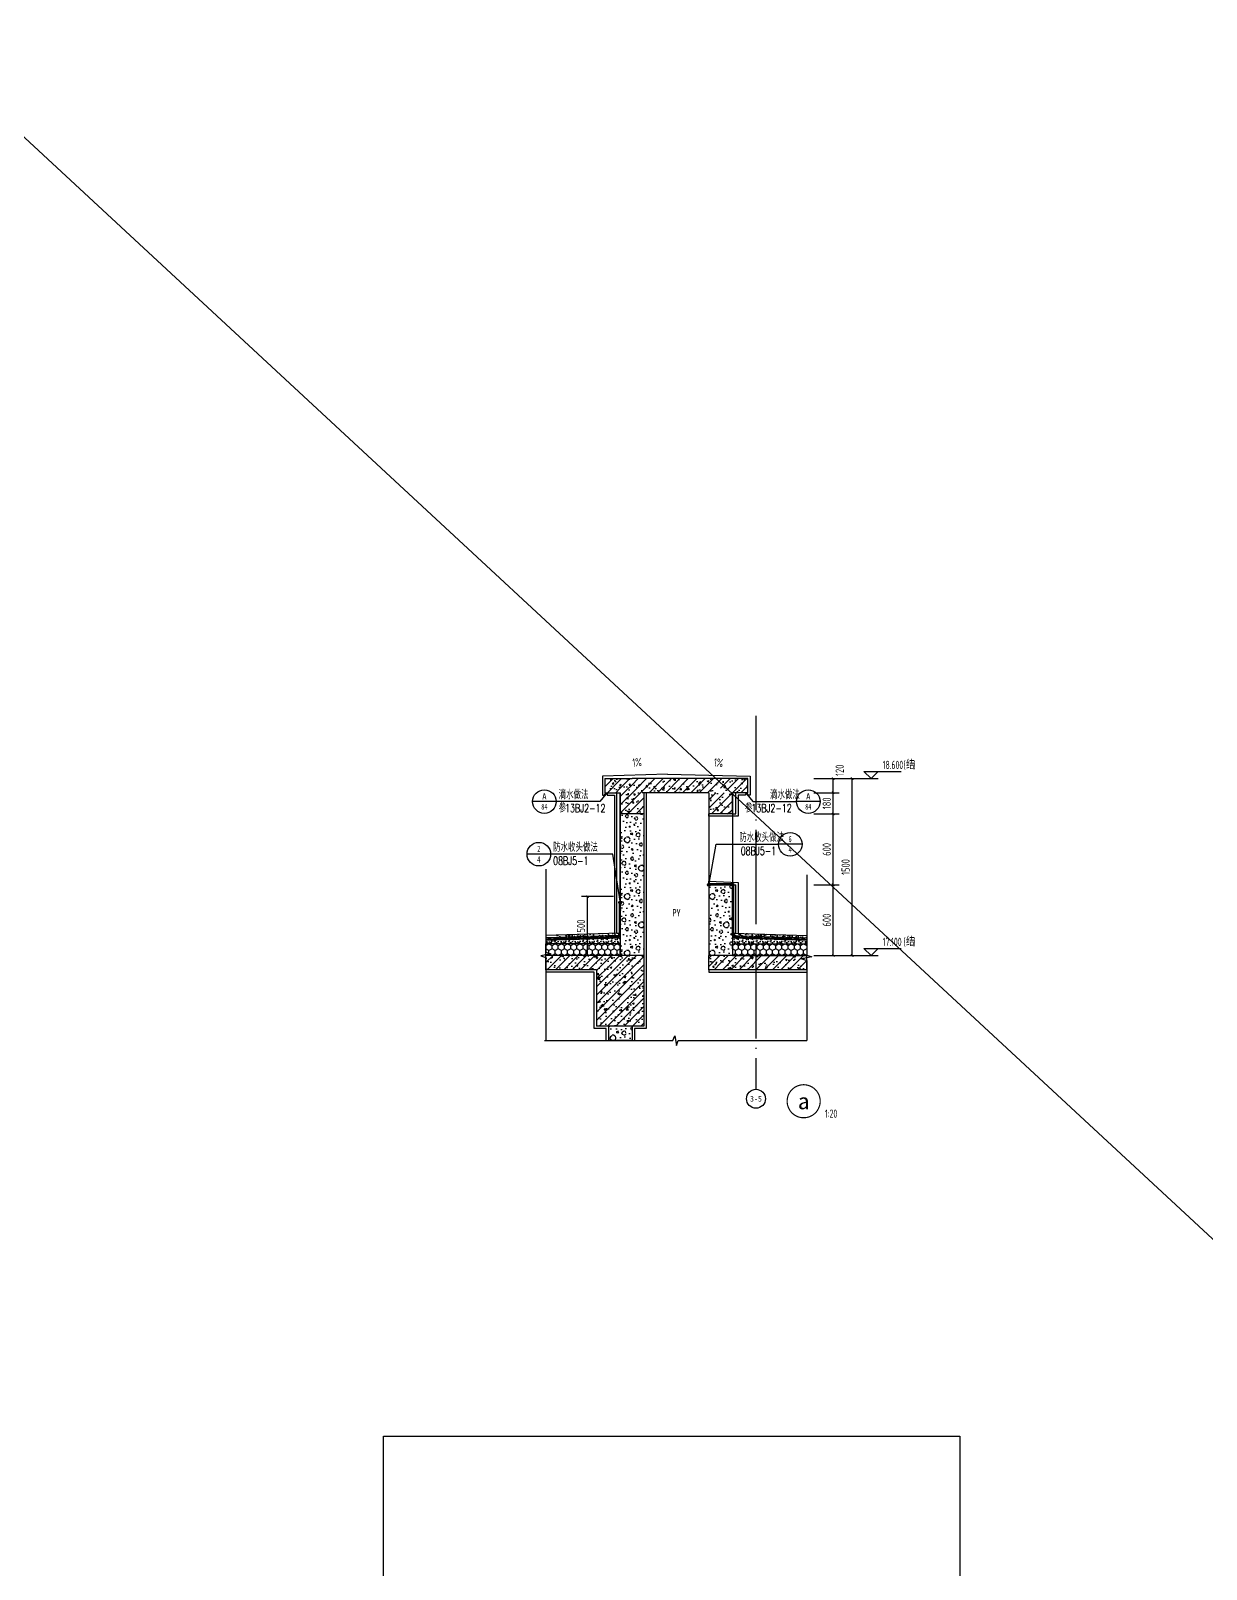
# Model space of a CAD drawing. Extents: x 198753 to 882193, y -399300 to 132460.
# Drawn here: x 420522 to 430481, y -66674 to -53633 of the extents above; entities that cross this region are included whole.
import ezdxf
from ezdxf.enums import TextEntityAlignment as Align

# ---------------------------------------------------------------- set-up
doc = ezdxf.new("R2010")
doc.units = 0
doc.header["$LTSCALE"] = 1000
doc.header["$MEASUREMENT"] = 0
doc.linetypes.add('DOTE', pattern=[2.42, 2, -0.2, 0.02, -0.2])
doc.linetypes.add('外部参照 1$0$CONTINOUS', pattern=[0])
for name, color, linetype in [('01-标注_尺寸', 124, 'Continuous'), ('01-标注_标高', 200, 'Continuous'), ('01-标注_符号', 200, 'Continuous'), ('01-标注_轴线坐标', 132, 'Continuous'), ('02-TEXT_标注', 130, 'Continuous'), ('02-TEXT_轴号', 7, 'Continuous'), ('05-填充_天正', 26, 'Continuous'), ('A-0-房间名称', 7, 'Continuous'), ('A-SUR_保温', 222, 'Continuous'), ('A-TECH_结构', 21, 'Continuous'), ('A_AXIS-轴线', 36, 'DOTE'), ('A_STR-砌块墙', 121, 'Continuous'), ('A_STR-砼墙', 51, 'Continuous'), ('AXIS_TEXT', 7, 'Continuous'), ('KANXIAN', 70, '外部参照 1$0$CONTINOUS'), ('PUB_HATCH', 8, 'Continuous'), ('SURFACE', 6, 'Continuous')]:
    doc.layers.add(name, color=color, linetype=linetype)
doc.layers.add('04-不打印_辅助线', color=165, linetype='Continuous', plot=False)
doc.styles.add('_TCH_AXIS', font='STXIHEI.TTF', dxfattribs={"width": 0.75})
doc.styles.add('_TCH_DIM', font='ROS1', dxfattribs={"width": 0.8, "bigfont": 'JD'})
doc.styles.add('_TCH_DIM_T3', font='ROS1', dxfattribs={"width": 0.8, "bigfont": 'JD'})
doc.styles.add('_TCH_LABEL', font='STXIHEI.TTF', dxfattribs={"width": 0.75})
doc.styles.add('_TCH_SPACE', font='STXIHEI.TTF', dxfattribs={"width": 0.75, "height": 5})
doc.styles.add('COMPLEX', font='COMPLEX')
doc.styles.add('样式 1', font='SIMPLEX', dxfattribs={"width": 0.7, "bigfont": 'JD'})
doc.dimstyles.new('_TCH_ARCH&&20', dxfattribs={"dimtxt": 70, "dimasz": 20, "dimexe": 50, "dimexo": 60, "dimgap": 20, "dimtad": 1, "dimdec": 0, "dimzin": 0, "dimdsep": 46, "dimtxsty": '_TCH_DIM_T3', "dimblk": 'ARCHTICK', "dimcen": 0.09, "dimclrt": 4, "dimazin": 2, "dimtfac": 1, "dimtdec": 0, "dimtix": 1, "dimtmove": 2, "dimatfit": 3, "dimfxl": 0, "dimtolj": 1, "dimtzin": 0, "dimarcsym": 0})
pattern_1 = [(45, (0, 0), (-35.355339, 35.355339), []), (50, (0, 0), (143.452037, -12.550427), [15, -165]), (355, (0, 0), (-27.750267, 150.438427), [12, -132]), (100.4514, (11.95, -1.05), (115.701876, 137.88791), [12.74804, -140.22842]), (46.1842, (0, 40), (213.44821, -33.1038), [22.5, -247.5]), (96.6356, (17.79, 37.24), (186.93254, 194.82357), [19.12206, -210.3426]), (351.1842, (0, 40), (186.93239, 194.82372), [18, -198]), (21, (20, 30), (119.38141, -80.523778), [15, -165]), (326, (20, 30), (48.663066, 145.03001), [12, -132]), (71.4514, (29.95, 23.29), (168.044526, 64.5061), [12.74804, -140.22842]), (37.5, (0, 0), (2.431971, 66.578771), [0, -130.4, 0, -134, 0, -132.5]), (7.5, (0, 0), (52.613907, 78.882342), [0, -76.4, 0, -127.4, 0, -50.5]), (327.5, (-44.6, 0), (106.764487, -4.5109743), [0, -50, 0, -156, 0, -207]), (317.5, (-64.6, 0), (116.637234, 20.020996), [0, -65, 0, -103.6, 0, -147])]
pattern_2 = [(0, (70.8, -73.2), (120, 240), [0, -240]), (0, (-69.6, -105.6), (120, 240), [0, -240]), (0, (8.4, -108), (120, 240), [0, -240]), (0, (93.6, -37.2), (120, 240), [0, -240]), (0, (-6, -120), (120, 240), [0, -240]), (0, (117.6, 114), (120, 240), [0, -240]), (0, (44.4, 94.8), (120, 240), [0, -240]), (0, (82.8, 64.8), (120, 240), [0, -240]), (0, (-112.8, 60), (120, 240), [0, -240]), (0, (4.8, 49.2), (120, 240), [0, -240]), (0, (-40.8, -12), (120, 240), [0, -240]), (0, (-38.4, -102), (120, 240), [0, -240]), (0, (51.6, -111.6), (120, 240), [0, -240]), (0, (117.6, -6), (120, 240), [0, -240]), (0, (-106.8, -43.2), (120, 240), [0, -240]), (0, (-86.4, -2.4), (120, 240), [0, -240]), (0, (7.2, -19.2), (120, 240), [0, -240]), (0, (-26.4, -54), (120, 240), [0, -240]), (0, (-45.6, 25.2), (120, 240), [0, -240]), (0, (-15.6, 115.2), (120, 240), [0, -240]), (0, (-97.2, -93.6), (120, 240), [0, -240]), (0, (34.8, 66), (120, 240), [0, -240]), (0, (-76.8, 69.6), (120, 240), [0, -240]), (0, (-96, 100.8), (120, 240), [0, -240]), (130.601294, (102.857, 38.857), (-599.99999337, 720.00000315), [10.53662, -4414.8444]), (18.434949, (85.714, 43.43), (599.9999978, 239.9999982), [10.8421, -1507.05116]), (90, (85.71, 33.14), (120, 240), [10.28571, -469.71426]), (161.565051, (96, 29.714), (-600.000003, 239.999982), [10.8421, -1507.05116]), (53.130102, (96, 29.714), (120, 240), [11.42857, -1188.5714]), (135, (105.14, -92.57), (-120.000015, 239.999984), [9.69746, -669.12504]), (45, (91.43, -92.57), (120, 239.999999), [9.69746, -669.12504]), (135, (98.286, -99.43), (-120.000015, 239.999984), [9.69746, -669.12504]), (45, (98.286, -99.43), (120, 239.999999), [9.69746, -669.12504]), (116.56505, (-10.29, 68.57), (-2e-05, 479.99999), [12.77753, -255.5506]), (180, (-16, 80), (-120, 240), [13.71429, -226.2857]), (63.43495, (-35.43, 68.57), (1e-06, 480), [12.77753, -255.5506]), (116.56505, (-29.71, 57.14), (-2e-05, 479.99999), [12.77753, -255.5506]), (0, (-29.71, 57.14), (120, 240), [13.71429, -226.2857]), (63.43495, (-16, 57.14), (1e-06, 480), [12.77753, -255.5506]), (107.102728, (80, -12.571), (-359.99998624, 1200.00000194), [15.54454, -6513.161]), (143.972626, (75.429, 2.286), (-2279.9999711, 1679.9999981), [15.54454, -3248.808]), (180, (62.86, 11.43), (-120, 240), [14.85714, -225.14284]), (36.0273733, (35.429, 2.286), (2279.99998315, 1679.9999819), [15.54454, -3248.808]), (71.565051, (30.857, -11.43), (360.000002, 1199.999998), [14.45613, -1503.43712]), (107.102728, (35.429, -26.286), (-359.99998624, 1200.00000194), [15.54454, -6513.161]), (143.972626, (48, -35.429), (-2279.9999711, 1679.9999981), [15.54454, -3248.808]), (0, (48, -35.43), (120, 240), [14.85714, -225.14284]), (36.0273733, (62.857, -35.429), (2279.99998315, 1679.9999819), [15.54454, -3248.808]), (71.565051, (75.43, -26.286), (360.000002, 1199.999998), [14.45613, -1503.43712]), (150.255118, (82.286, 99.43), (-360.0000009, 239.999997), [9.21401, -1925.72784]), (90, (74.29, 94.86), (120, 240), [9.14286, -470.8571]), (29.744881, (74.286, 94.857), (360.0000002, 239.9999989), [9.21401, -1925.72784]), (116.56505, (26.29, -70.86), (-2e-05, 479.99999), [12.77753, -255.5506]), (168.690067, (20.571, -59.429), (-1080.0000008, 239.999994), [11.6549, -2435.8742]), (41.185925, (0, -65.143), (2999.99998182, 2639.99997692), [12.14874, -5090.3208]), (90, (0, -76.57), (120, 240), [11.42857, -468.5714]), (138.814074, (9.143, -84.571), (-2999.99994668, 2640.0000168), [12.14874, -5090.3208]), (16.6992442, (9.143, -84.571), (3959.9999702, 1199.99998743), [11.93178, -4999.415]), (60.945396, (20.571, -81.143), (119.99999968, 239.99999788), [11.76643, -4930.1358]), (109.983106, (-74.286, 29.714), (-600.00000226, 1679.99999555), [13.3768, -5604.879]), (155.556045, (-78.857, 42.286), (-1560.00000595, 719.99998504), [13.8092, -5786.0526]), (24.4439547, (-104, 42.286), (1560.00000078, 719.99999654), [13.8092, -5786.0526]), (70.0168934, (-108.571, 29.714), (600.0000018, 1679.99999583), [13.3768, -5604.879]), (109.983106, (-104, 17.143), (-600.00000226, 1679.99999555), [13.3768, -5604.879]), (160.016893, (-91.429, 12.571), (-600.0000004, 239.9999891), [13.3768, -2795.751]), (19.9831065, (-91.429, 12.571), (599.9999967, 239.9999996), [13.3768, -2795.751]), (70.0168934, (-78.857, 17.143), (600.0000018, 1679.99999583), [13.3768, -5604.879]), (122.005383, (14.857, 8), (-120.0000161, 239.9999877), [10.78169, -2253.3736]), (18.434949, (-1.143, 13.714), (599.9999978, 239.9999982), [10.8421, -1507.05116]), (90, (-1.14, 3.43), (120, 240), [10.28571, -469.71426]), (161.565051, (9.143, 0), (-600.000003, 239.999982), [10.8421, -1507.05116]), (54.4623222, (9.143, 0), (839.9999988, 1199.9999982), [9.83123, -4119.2846]), (116.56505, (-54.86, -50.29), (-2e-05, 479.99999), [12.77753, -255.5506]), (180, (-60.57, -38.86), (-120, 240), [12.57143, -227.42856]), (59.0362434, (-80, -50.286), (120.0000004, 239.9999988), [13.32789, -2785.5288]), (120.963756, (-73.143, -61.714), (-120.0000164, 239.999989), [13.32789, -2785.5288]), (0, (-73.14, -61.71), (120, 240), [12.57143, -227.42856]), (63.43495, (-60.57, -61.71), (1e-06, 480), [12.77753, -255.5506])]

# ---------------------------------------------------------------- blocks, each defined once
blk = doc.blocks.new('$LinePat$防水层2')
at = {"color": 0}
blk.add_line((0, 0), (600, 0), dxfattribs=at)
blk.add_solid([(150, 0), (450, 0), (150, -100), (450, -100)], dxfattribs=at)
blk = doc.blocks.new('_ArchTick')
at = {"color": 0, "linetype": 'ByBlock', "const_width": 0.4}
blk.add_lwpolyline([(-0.5, -0.5), (0.5, 0.5)], dxfattribs=at)
blk = doc.blocks.new('*D1675')
at = {"layer": '01-标注_尺寸', "color": 0, "lineweight": -2, "transparency": 16777216}
for p, q in [((427157, -59972), (427371, -59972)), ((427321, -60092), (427321, -59972)), ((427157, -60092), (427371, -60092))]:
    blk.add_line(p, q, dxfattribs=at)
at = {"layer": 'Defpoints', "color": 0, "transparency": 16777216}
for p in [(427097, -59972), (427321, -59972), (427097, -60092)]:
    blk.add_point(p, dxfattribs=at)
at = {"layer": '01-标注_尺寸', "color": 0, "lineweight": -2, "transparency": 16777216, "xscale": 20, "yscale": 20, "zscale": 20}
for p, rotation in [((427321, -59972), 90), ((427321, -60092), 270)]:
    blk.add_blockref('_ArchTick', p, dxfattribs=dict(at, rotation=rotation))
at = {"layer": '01-标注_尺寸', "color": 4, "transparency": 16777216, "insert": (427376, -59902), "char_height": 70, "attachment_point": 5, "rotation": 90, "style": '_TCH_DIM_T3'}
blk.add_mtext('\\A1;120', dxfattribs=at)
blk = doc.blocks.new('*D1676')
at = {"layer": '01-标注_尺寸', "color": 0, "lineweight": -2, "transparency": 16777216}
for p, q in [((427157, -60092), (427371, -60092)), ((427321, -60272), (427321, -60092)), ((427157, -60272), (427371, -60272))]:
    blk.add_line(p, q, dxfattribs=at)
at = {"layer": 'Defpoints', "color": 0, "transparency": 16777216}
for p in [(427097, -60092), (427321, -60092), (427097, -60272)]:
    blk.add_point(p, dxfattribs=at)
at = {"layer": '01-标注_尺寸', "color": 0, "lineweight": -2, "transparency": 16777216, "xscale": 20, "yscale": 20, "zscale": 20}
for p, rotation in [((427321, -60092), 90), ((427321, -60272), 270)]:
    blk.add_blockref('_ArchTick', p, dxfattribs=dict(at, rotation=rotation))
at = {"layer": '01-标注_尺寸', "color": 4, "transparency": 16777216, "insert": (427266, -60182), "char_height": 70, "attachment_point": 5, "rotation": 90, "style": '_TCH_DIM_T3'}
blk.add_mtext('\\A1;180', dxfattribs=at)
blk = doc.blocks.new('*D1677')
at = {"layer": '01-标注_尺寸', "color": 0, "lineweight": -2, "transparency": 16777216}
for p, q in [((427157, -60272), (427371, -60272)), ((427321, -60872), (427321, -60272)), ((427157, -60872), (427371, -60872))]:
    blk.add_line(p, q, dxfattribs=at)
at = {"layer": 'Defpoints', "color": 0, "transparency": 16777216}
for p in [(427097, -60272), (427321, -60272), (427097, -60872)]:
    blk.add_point(p, dxfattribs=at)
at = {"layer": '01-标注_尺寸', "color": 0, "lineweight": -2, "transparency": 16777216, "xscale": 20, "yscale": 20, "zscale": 20}
for p, rotation in [((427321, -60272), 90), ((427321, -60872), 270)]:
    blk.add_blockref('_ArchTick', p, dxfattribs=dict(at, rotation=rotation))
at = {"layer": '01-标注_尺寸', "color": 4, "transparency": 16777216, "insert": (427266, -60572), "char_height": 70, "attachment_point": 5, "rotation": 90, "style": '_TCH_DIM_T3'}
blk.add_mtext('\\A1;600', dxfattribs=at)
blk = doc.blocks.new('*D1678')
at = {"layer": '01-标注_尺寸', "color": 0, "lineweight": -2, "transparency": 16777216}
for p, q in [((427157, -60872), (427371, -60872)), ((427321, -61472), (427321, -60872)), ((427157, -61472), (427371, -61472))]:
    blk.add_line(p, q, dxfattribs=at)
at = {"layer": 'Defpoints', "color": 0, "transparency": 16777216}
for p in [(427097, -60872), (427321, -60872), (427097, -61472)]:
    blk.add_point(p, dxfattribs=at)
at = {"layer": '01-标注_尺寸', "color": 0, "lineweight": -2, "transparency": 16777216, "xscale": 20, "yscale": 20, "zscale": 20}
for p, rotation in [((427321, -60872), 90), ((427321, -61472), 270)]:
    blk.add_blockref('_ArchTick', p, dxfattribs=dict(at, rotation=rotation))
at = {"layer": '01-标注_尺寸', "color": 4, "transparency": 16777216, "insert": (427266, -61172), "char_height": 70, "attachment_point": 5, "rotation": 90, "style": '_TCH_DIM_T3'}
blk.add_mtext('\\A1;600', dxfattribs=at)
blk = doc.blocks.new('*D1679')
at = {"layer": '01-标注_尺寸', "color": 0, "lineweight": -2, "transparency": 16777216}
for p, q in [((427221, -59972), (427531, -59972)), ((427481, -61472), (427481, -59972)), ((427221, -61472), (427531, -61472))]:
    blk.add_line(p, q, dxfattribs=at)
at = {"layer": 'Defpoints', "color": 0, "transparency": 16777216}
for p in [(427161, -59972), (427481, -59972), (427161, -61472)]:
    blk.add_point(p, dxfattribs=at)
at = {"layer": '01-标注_尺寸', "color": 0, "lineweight": -2, "transparency": 16777216, "xscale": 20, "yscale": 20, "zscale": 20}
for p, rotation in [((427481, -59972), 90), ((427481, -61472), 270)]:
    blk.add_blockref('_ArchTick', p, dxfattribs=dict(at, rotation=rotation))
at = {"layer": '01-标注_尺寸', "color": 4, "transparency": 16777216, "insert": (427426, -60722), "char_height": 70, "attachment_point": 5, "rotation": 90, "style": '_TCH_DIM_T3'}
blk.add_mtext('\\A1;1500', dxfattribs=at)
blk = doc.blocks.new('*D1680')
at = {"layer": '01-标注_尺寸', "color": 0, "lineweight": -2, "transparency": 16777216}
for p, q in [((425458, -60972), (425189, -60972)), ((425239, -61472), (425239, -60972)), ((425458, -61472), (425189, -61472))]:
    blk.add_line(p, q, dxfattribs=at)
at = {"layer": 'Defpoints', "color": 0, "transparency": 16777216}
for p in [(425239, -60972), (425518, -60972), (425518, -61472)]:
    blk.add_point(p, dxfattribs=at)
at = {"layer": '01-标注_尺寸', "color": 0, "lineweight": -2, "transparency": 16777216, "xscale": 20, "yscale": 20, "zscale": 20}
for p, rotation in [((425239, -60972), 90), ((425239, -61472), 270)]:
    blk.add_blockref('_ArchTick', p, dxfattribs=dict(at, rotation=rotation))
at = {"layer": '01-标注_尺寸', "color": 4, "transparency": 16777216, "insert": (425184, -61222), "char_height": 70, "attachment_point": 5, "rotation": 90, "style": '_TCH_DIM_T3'}
blk.add_mtext('\\A1;500', dxfattribs=at)
blk = doc.blocks.new('_AXISO')
blk.add_circle((0, 0), 0.5)
at = {"layer": 'AXIS_TEXT', "style": 'COMPLEX', "width": 1.041667}
blk.add_attdef('A', text='', height=0.56, dxfattribs=at).set_placement((-0.25, -0.28), (0.25, -0.28), align=Align.FIT)
blk = doc.blocks.new('$LinePat$聚苯板')
at = {"color": 0}
for p, q in [((14.8, -8.6), (0, 0)), ((29.7, 0), (14.8, -8.6)), ((14.8, -25.7), (0, -34.3)), ((0, -34.3), (0, -51.4)), ((0, -51.4), (14.8, -60)), ((14.8, -8.6), (14.8, -25.7)), ((29.7, -34.3), (14.8, -25.7)), ((14.8, -60), (29.7, -51.4))]:
    blk.add_line(p, q, dxfattribs=at)

msp = doc.modelspace()

# ---------------------------------------------------------------- hatches: boundary and pattern name
at = {"layer": '05-填充_天正'}
h = msp.add_hatch(dxfattribs=at)
h.set_pattern_fill('钢筋混凝土', color=256, scale=20, style=0)
h.set_pattern_definition(pattern_1)
h.paths.add_polyline_path([(425386.6, -60091.9), (425516.6, -60091.9), (425516.6, -59971.9), (425386.6, -59971.9)])
h = msp.add_hatch(dxfattribs=at)
h.set_pattern_fill('钢筋混凝土', color=256, scale=20, style=0)
h.set_pattern_definition(pattern_1)
h.paths.add_polyline_path([(425516.6, -59971.9), (425516.6, -60091.9), (425616.6, -60051.9), (425616.6, -59971.9)])
h = msp.add_hatch(dxfattribs=at)
h.set_pattern_fill('钢筋混凝土', color=256, scale=20, style=0)
h.set_pattern_definition(pattern_1)
h.paths.add_polyline_path([(426366.6, -60051.9), (426366.6, -59971.9), (425616.6, -59971.9), (425616.6, -60051.9), (425716.6, -60091.9), (426266.6, -60091.9)])
h = msp.add_hatch(dxfattribs=at)
h.set_pattern_fill('钢筋混凝土', color=256, scale=20, style=0)
h.set_pattern_definition(pattern_1)
h.paths.add_polyline_path([(426466.6, -60091.9), (426466.6, -59971.9), (426366.6, -59971.9), (426366.6, -60051.9)])
h = msp.add_hatch(dxfattribs=at)
h.set_pattern_fill('钢筋混凝土', color=256, scale=20, style=0)
h.set_pattern_definition(pattern_1)
h.paths.add_polyline_path([(426596.6, -59971.9), (426466.6, -59971.9), (426466.6, -60091.9), (426596.6, -60091.9)])
h = msp.add_hatch(dxfattribs=at)
h.set_pattern_fill('钢筋混凝土', color=256, scale=20, style=0)
h.set_pattern_definition(pattern_1)
h.paths.add_polyline_path([(425616.6, -60051.9), (425516.6, -60091.9), (425516.6, -60271.9), (425716.6, -60271.9), (425716.6, -60091.9)])
h = msp.add_hatch(dxfattribs=at)
h.set_pattern_fill('钢筋混凝土', color=256, scale=20, style=0)
h.set_pattern_definition(pattern_1)
h.paths.add_polyline_path([(426466.6, -60091.9), (426266.6, -60091.9), (426266.6, -60271.9), (426466.6, -60271.9)])
h = msp.add_hatch(dxfattribs=at)
h.set_pattern_fill('钢筋混凝土', color=256, scale=20, style=0)
h.set_pattern_definition(pattern_1)
h.paths.add_polyline_path([(425316.6, -61591.9), (425716.6, -61471.9), (424886.6, -61471.9), (424886.6, -61591.9)])
h = msp.add_hatch(dxfattribs=at)
h.set_pattern_fill('钢筋混凝土', color=256, scale=20, style=0)
h.set_pattern_definition(pattern_1)
h.paths.add_polyline_path([(425716.6, -61471.9), (425316.6, -61591.9), (425316.6, -62071.9), (425716.6, -62071.9)])
h = msp.add_hatch(dxfattribs=at)
h.set_pattern_fill('钢筋混凝土', color=256, scale=20, style=0)
h.set_pattern_definition(pattern_1)
h.paths.add_polyline_path([(427096.6, -61471.9), (426366.6, -61471.9), (426366.6, -61591.9), (427096.6, -61591.9)])
at = {"layer": 'PUB_HATCH'}
h = msp.add_hatch(dxfattribs=at)
h.set_pattern_fill('加气混凝土', color=256, scale=20, style=0)
h.set_pattern_definition(pattern_2)
h.paths.add_polyline_path([(425716.6, -60271.9), (425516.6, -60271.9), (425516.6, -61471.9), (425716.6, -61471.9)])
h = msp.add_hatch(dxfattribs=at)
h.set_pattern_fill('加气混凝土', color=256, scale=20, style=0)
h.set_pattern_definition(pattern_2)
h.paths.add_polyline_path([(426266.6, -60871.9), (426266.6, -61471.9), (426466.6, -61471.9), (426466.6, -60871.9)])
h = msp.add_hatch(dxfattribs=at)
h.set_pattern_fill('混凝土', color=256, scale=10)
h.set_pattern_definition([(50, (549654.135, 6534.95), (71.726018, -6.275213), [7.5, -82.5]), (355, (549654.135, 6534.95), (-13.875133, 75.219213), [6, -66]), (100.4514, (549660.11, 6534.425), (57.850938, 68.943954), [6.37402, -70.11421]), (46.1842, (549654.135, 6554.95), (106.724105, -16.5519), [11.25, -123.75]), (96.6356, (549663.03, 6553.57), (93.46627, 97.41179), [9.56103, -105.1713]), (351.1842, (549654.14, 6554.95), (93.466195, 97.41186), [9, -99]), (21, (549664.135, 6549.95), (59.690705, -40.26189), [7.5, -82.5]), (326, (549664.135, 6549.95), (24.331533, 72.515005), [6, -66]), (71.4514, (549669.11, 6546.59), (84.022263, 32.25305), [6.37402, -70.11421]), (37.5, (549654.135, 6534.948), (1.2159855, 33.2893854), [0, -65.2, 0, -67, 0, -66.25]), (7.5, (549654.135, 6534.948), (26.306954, 39.441171), [0, -38.2, 0, -63.7, 0, -25.25]), (327.5, (549631.835, 6534.948), (53.3822436, -2.255487), [0, -25, 0, -78, 0, -103.5]), (317.5, (549621.835, 6534.95), (58.318617, 10.010498), [0, -32.5, 0, -51.8, 0, -73.5])])
h.paths.add_polyline_path([(424886.6, -61301.9), (425506.6, -61282.2), (425506.6, -61302.2), (424886.6, -61321.9)])
h = msp.add_hatch(dxfattribs=at)
h.set_pattern_fill('混凝土', color=256, scale=10)
h.set_pattern_definition([(50, (549804.135, 6534.95), (71.726018, -6.275213), [7.5, -82.5]), (355, (549804.135, 6534.95), (-13.875133, 75.219213), [6, -66]), (100.4514, (549810.11, 6534.425), (57.850938, 68.943954), [6.37402, -70.11421]), (46.1842, (549804.135, 6554.95), (106.724105, -16.5519), [11.25, -123.75]), (96.6356, (549813.03, 6553.57), (93.46627, 97.41179), [9.56103, -105.1713]), (351.1842, (549804.14, 6554.95), (93.466195, 97.41186), [9, -99]), (21, (549814.135, 6549.95), (59.690705, -40.26189), [7.5, -82.5]), (326, (549814.135, 6549.95), (24.331533, 72.515005), [6, -66]), (71.4514, (549819.11, 6546.59), (84.022263, 32.25305), [6.37402, -70.11421]), (37.5, (549804.135, 6534.948), (1.2159855, 33.2893854), [0, -65.2, 0, -67, 0, -66.25]), (7.5, (549804.135, 6534.948), (26.306954, 39.441171), [0, -38.2, 0, -63.7, 0, -25.25]), (327.5, (549781.835, 6534.948), (53.3822436, -2.255487), [0, -25, 0, -78, 0, -103.5]), (317.5, (549771.835, 6534.95), (58.318617, 10.010498), [0, -32.5, 0, -51.8, 0, -73.5])])
h.paths.add_polyline_path([(427096.6, -61301.9), (426476.6, -61282.2), (426476.6, -61302.2), (427096.6, -61321.9)])
h = msp.add_hatch(dxfattribs=at)
h.set_pattern_fill('加气混凝土', color=256, scale=10)
h.set_pattern_definition([(0, (549689.54, 6498.35), (60, 120), [0, -120]), (0, (549619.34, 6482.15), (60, 120), [0, -120]), (0, (549658.34, 6480.95), (60, 120), [0, -120]), (0, (549700.94, 6516.35), (60, 120), [0, -120]), (0, (549651.14, 6474.95), (60, 120), [0, -120]), (0, (549712.94, 6591.95), (60, 120), [0, -120]), (0, (549676.34, 6582.35), (60, 120), [0, -120]), (0, (549695.54, 6567.35), (60, 120), [0, -120]), (0, (549597.74, 6564.95), (60, 120), [0, -120]), (0, (549656.54, 6559.55), (60, 120), [0, -120]), (0, (549633.74, 6528.95), (60, 120), [0, -120]), (0, (549634.94, 6483.95), (60, 120), [0, -120]), (0, (549679.94, 6479.15), (60, 120), [0, -120]), (0, (549712.94, 6531.95), (60, 120), [0, -120]), (0, (549600.74, 6513.35), (60, 120), [0, -120]), (0, (549610.94, 6533.75), (60, 120), [0, -120]), (0, (549657.74, 6525.35), (60, 120), [0, -120]), (0, (549640.94, 6507.95), (60, 120), [0, -120]), (0, (549631.34, 6547.55), (60, 120), [0, -120]), (0, (549646.34, 6592.55), (60, 120), [0, -120]), (0, (549605.54, 6488.15), (60, 120), [0, -120]), (0, (549671.54, 6567.95), (60, 120), [0, -120]), (0, (549615.74, 6569.75), (60, 120), [0, -120]), (0, (549606.14, 6585.35), (60, 120), [0, -120]), (130.601294, (549705.564, 6554.3766), (-299.9999967, 360.00000157), [5.26831, -2207.4222]), (18.434949, (549696.992, 6556.662), (299.999999, 119.999999), [5.42105, -753.52558]), (90, (549696.99, 6551.52), (60, 120), [5.14286, -234.85713]), (161.565051, (549702.135, 6549.805), (-300.0000015, 119.999991), [5.42105, -753.52558]), (53.130102, (549702.135, 6549.805), (60, 120), [5.71429, -594.2857]), (135, (549706.707, 6488.662), (-60.000007, 119.999992), [4.84873, -334.56252]), (45, (549699.85, 6488.662), (60, 120), [4.84873, -334.56252]), (135, (549703.28, 6485.234), (-60.000007, 119.999992), [4.84873, -334.56252]), (45, (549703.28, 6485.234), (60, 120), [4.84873, -334.56252]), (116.56505, (549648.99, 6569.23), (-1e-05, 239.99999), [6.38877, -127.7753]), (180, (549646.14, 6574.95), (-60, 120), [6.85714, -113.14285]), (63.43495, (549636.42, 6569.23), (5e-07, 240), [6.38877, -127.7753]), (116.56505, (549639.28, 6563.52), (-1e-05, 239.99999), [6.38877, -127.7753]), (0, (549639.28, 6563.52), (60, 120), [6.85714, -113.14285]), (63.43495, (549646.14, 6563.52), (5e-07, 240), [6.38877, -127.7753]), (107.102728, (549694.1353, 6528.6624), (-179.99999312, 600.00000097), [7.77227, -3256.5805]), (143.972626, (549691.85, 6536.091), (-1139.99998555, 839.99999905), [7.77227, -1624.404]), (180, (549685.56, 6540.66), (-60, 120), [7.42857, -112.57142]), (36.027373, (549671.85, 6536.091), (1139.9999916, 839.99999094), [7.77227, -1624.404]), (71.565051, (549669.564, 6529.234), (180.000001, 599.999999), [7.22806, -751.71856]), (107.102728, (549671.8496, 6521.805), (-179.99999312, 600.00000097), [7.77227, -3256.5805]), (143.972626, (549678.135, 6517.234), (-1139.99998555, 839.99999905), [7.77227, -1624.404]), (0, (549678.14, 6517.23), (60, 120), [7.42857, -112.57142]), (36.027373, (549685.564, 6517.234), (1139.9999916, 839.99999094), [7.77227, -1624.404]), (71.565051, (549691.85, 6521.805), (180.000001, 599.999999), [7.22806, -751.71856]), (150.255118, (549695.278, 6584.662), (-180.0000004, 119.9999985), [4.607, -962.86392]), (90, (549691.28, 6582.377), (60, 120), [4.57143, -235.42855]), (29.744881, (549691.278, 6582.377), (180.0000001, 119.9999994), [4.607, -962.86392]), (116.56505, (549667.28, 6499.52), (-1e-05, 239.99999), [6.38877, -127.7753]), (168.690067, (549664.421, 6505.234), (-540.0000004, 119.999997), [5.82745, -1217.9371]), (41.185925, (549654.1353, 6502.3766), (1499.99999091, 1319.99998846), [6.07437, -2545.1604]), (90, (549654.135, 6496.66), (60, 120), [5.71429, -234.2857]), (138.814074, (549658.7067, 6492.6624), (-1499.99997334, 1320.0000084), [6.07437, -2545.1604]), (16.699244, (549658.707, 6492.6624), (1979.9999851, 599.99999372), [5.96589, -2499.7075]), (60.945396, (549664.421, 6494.3766), (59.99999984, 119.99999894), [5.88322, -2465.0679]), (109.983106, (549616.9924, 6549.805), (-300.00000113, 839.99999778), [6.6884, -2802.4395]), (155.556045, (549614.7067, 6556.091), (-780.00000297, 359.99999252), [6.9046, -2893.0263]), (24.4439547, (549602.1353, 6556.091), (780.00000039, 359.99999827), [6.9046, -2893.0263]), (70.0168934, (549599.8496, 6549.805), (300.0000009, 839.99999792), [6.6884, -2802.4395]), (109.983106, (549602.1353, 6543.5195), (-300.00000113, 839.99999778), [6.6884, -2802.4395]), (160.016893, (549608.421, 6541.234), (-300.0000002, 119.9999945), [6.6884, -1397.8755]), (19.9831065, (549608.421, 6541.234), (299.99999835, 119.9999998), [6.6884, -1397.8755]), (70.0168934, (549614.7067, 6543.5195), (300.0000009, 839.99999792), [6.6884, -2802.4395]), (122.005383, (549661.564, 6538.948), (-60.000008, 119.9999939), [5.39085, -1126.6868]), (18.434949, (549653.564, 6541.805), (299.999999, 119.999999), [5.42105, -753.52558]), (90, (549653.564, 6536.66), (60, 120), [5.14286, -234.85713]), (161.565051, (549658.707, 6534.948), (-300.0000015, 119.999991), [5.42105, -753.52558]), (54.462322, (549658.707, 6534.948), (419.9999994, 599.9999991), [4.91561, -2059.6423]), (116.56505, (549626.71, 6509.8), (-1e-05, 239.99999), [6.38877, -127.7753]), (180, (549623.85, 6515.52), (-60, 120), [6.28571, -113.71428]), (59.036243, (549614.135, 6509.805), (60.0000002, 119.9999994), [6.66395, -1392.7644]), (120.963756, (549617.564, 6504.091), (-60.0000082, 119.9999945), [6.66395, -1392.7644]), (0, (549617.56, 6504.09), (60, 120), [6.28571, -113.71428]), (63.43495, (549623.85, 6504.09), (5e-07, 240), [6.38877, -127.7753])])
h.paths.add_polyline_path([(425516.6, -61371.9), (424886.6, -61371.9), (424886.6, -61341.9), (425516.6, -61321.9)])
h = msp.add_hatch(dxfattribs=at)
h.set_pattern_fill('加气混凝土', color=256, scale=10)
h.set_pattern_definition([(0, (549839.54, 6498.35), (60, 120), [0, -120]), (0, (549769.34, 6482.15), (60, 120), [0, -120]), (0, (549808.34, 6480.95), (60, 120), [0, -120]), (0, (549850.94, 6516.35), (60, 120), [0, -120]), (0, (549801.14, 6474.95), (60, 120), [0, -120]), (0, (549862.94, 6591.95), (60, 120), [0, -120]), (0, (549826.34, 6582.35), (60, 120), [0, -120]), (0, (549845.54, 6567.35), (60, 120), [0, -120]), (0, (549747.74, 6564.95), (60, 120), [0, -120]), (0, (549806.54, 6559.55), (60, 120), [0, -120]), (0, (549783.74, 6528.95), (60, 120), [0, -120]), (0, (549784.94, 6483.95), (60, 120), [0, -120]), (0, (549829.94, 6479.15), (60, 120), [0, -120]), (0, (549862.94, 6531.95), (60, 120), [0, -120]), (0, (549750.74, 6513.35), (60, 120), [0, -120]), (0, (549760.94, 6533.75), (60, 120), [0, -120]), (0, (549807.74, 6525.35), (60, 120), [0, -120]), (0, (549790.94, 6507.95), (60, 120), [0, -120]), (0, (549781.34, 6547.55), (60, 120), [0, -120]), (0, (549796.34, 6592.55), (60, 120), [0, -120]), (0, (549755.54, 6488.15), (60, 120), [0, -120]), (0, (549821.54, 6567.95), (60, 120), [0, -120]), (0, (549765.74, 6569.75), (60, 120), [0, -120]), (0, (549756.14, 6585.35), (60, 120), [0, -120]), (130.601294, (549855.564, 6554.3766), (-299.9999967, 360.00000157), [5.26831, -2207.4222]), (18.434949, (549846.992, 6556.662), (299.999999, 119.999999), [5.42105, -753.52558]), (90, (549846.99, 6551.52), (60, 120), [5.14286, -234.85713]), (161.565051, (549852.135, 6549.805), (-300.0000015, 119.999991), [5.42105, -753.52558]), (53.130102, (549852.135, 6549.805), (60, 120), [5.71429, -594.2857]), (135, (549856.707, 6488.662), (-60.000007, 119.999992), [4.84873, -334.56252]), (45, (549849.85, 6488.662), (60, 120), [4.84873, -334.56252]), (135, (549853.28, 6485.234), (-60.000007, 119.999992), [4.84873, -334.56252]), (45, (549853.28, 6485.234), (60, 120), [4.84873, -334.56252]), (116.56505, (549798.99, 6569.23), (-1e-05, 239.99999), [6.38877, -127.7753]), (180, (549796.14, 6574.95), (-60, 120), [6.85714, -113.14285]), (63.43495, (549786.42, 6569.23), (5e-07, 240), [6.38877, -127.7753]), (116.56505, (549789.28, 6563.52), (-1e-05, 239.99999), [6.38877, -127.7753]), (0, (549789.28, 6563.52), (60, 120), [6.85714, -113.14285]), (63.43495, (549796.14, 6563.52), (5e-07, 240), [6.38877, -127.7753]), (107.102728, (549844.1353, 6528.6624), (-179.99999312, 600.00000097), [7.77227, -3256.5805]), (143.972626, (549841.85, 6536.091), (-1139.99998555, 839.99999905), [7.77227, -1624.404]), (180, (549835.56, 6540.66), (-60, 120), [7.42857, -112.57142]), (36.027373, (549821.85, 6536.091), (1139.9999916, 839.99999094), [7.77227, -1624.404]), (71.565051, (549819.564, 6529.234), (180.000001, 599.999999), [7.22806, -751.71856]), (107.102728, (549821.8496, 6521.805), (-179.99999312, 600.00000097), [7.77227, -3256.5805]), (143.972626, (549828.135, 6517.234), (-1139.99998555, 839.99999905), [7.77227, -1624.404]), (0, (549828.14, 6517.23), (60, 120), [7.42857, -112.57142]), (36.027373, (549835.564, 6517.234), (1139.9999916, 839.99999094), [7.77227, -1624.404]), (71.565051, (549841.85, 6521.805), (180.000001, 599.999999), [7.22806, -751.71856]), (150.255118, (549845.278, 6584.662), (-180.0000004, 119.9999985), [4.607, -962.86392]), (90, (549841.28, 6582.377), (60, 120), [4.57143, -235.42855]), (29.744881, (549841.278, 6582.377), (180.0000001, 119.9999994), [4.607, -962.86392]), (116.56505, (549817.28, 6499.52), (-1e-05, 239.99999), [6.38877, -127.7753]), (168.690067, (549814.421, 6505.234), (-540.0000004, 119.999997), [5.82745, -1217.9371]), (41.185925, (549804.1353, 6502.3766), (1499.99999091, 1319.99998846), [6.07437, -2545.1604]), (90, (549804.135, 6496.66), (60, 120), [5.71429, -234.2857]), (138.814074, (549808.7067, 6492.6624), (-1499.99997334, 1320.0000084), [6.07437, -2545.1604]), (16.699244, (549808.707, 6492.6624), (1979.9999851, 599.99999372), [5.96589, -2499.7075]), (60.945396, (549814.421, 6494.3766), (59.99999984, 119.99999894), [5.88322, -2465.0679]), (109.983106, (549766.9924, 6549.805), (-300.00000113, 839.99999778), [6.6884, -2802.4395]), (155.556045, (549764.7067, 6556.091), (-780.00000297, 359.99999252), [6.9046, -2893.0263]), (24.4439547, (549752.1353, 6556.091), (780.00000039, 359.99999827), [6.9046, -2893.0263]), (70.0168934, (549749.8496, 6549.805), (300.0000009, 839.99999792), [6.6884, -2802.4395]), (109.983106, (549752.1353, 6543.5195), (-300.00000113, 839.99999778), [6.6884, -2802.4395]), (160.016893, (549758.421, 6541.234), (-300.0000002, 119.9999945), [6.6884, -1397.8755]), (19.9831065, (549758.421, 6541.234), (299.99999835, 119.9999998), [6.6884, -1397.8755]), (70.0168934, (549764.7067, 6543.5195), (300.0000009, 839.99999792), [6.6884, -2802.4395]), (122.005383, (549811.564, 6538.948), (-60.000008, 119.9999939), [5.39085, -1126.6868]), (18.434949, (549803.564, 6541.805), (299.999999, 119.999999), [5.42105, -753.52558]), (90, (549803.564, 6536.66), (60, 120), [5.14286, -234.85713]), (161.565051, (549808.707, 6534.948), (-300.0000015, 119.999991), [5.42105, -753.52558]), (54.462322, (549808.707, 6534.948), (419.9999994, 599.9999991), [4.91561, -2059.6423]), (116.56505, (549776.71, 6509.8), (-1e-05, 239.99999), [6.38877, -127.7753]), (180, (549773.85, 6515.52), (-60, 120), [6.28571, -113.71428]), (59.036243, (549764.135, 6509.805), (60.0000002, 119.9999994), [6.66395, -1392.7644]), (120.963756, (549767.564, 6504.091), (-60.0000082, 119.9999945), [6.66395, -1392.7644]), (0, (549767.56, 6504.09), (60, 120), [6.28571, -113.71428]), (63.43495, (549773.85, 6504.09), (5e-07, 240), [6.38877, -127.7753])])
h.paths.add_polyline_path([(426466.6, -61371.9), (427096.6, -61371.9), (427096.6, -61341.9), (426466.6, -61321.9)])
h = msp.add_hatch(dxfattribs=at)
h.set_pattern_fill('钢筋混凝土', color=256, scale=20, style=0)
h.set_pattern_definition(pattern_1)
h.paths.add_polyline_path([(426366.6, -61591.9), (426366.6, -61471.9), (426266.6, -61471.9), (426266.6, -61591.9)])
h = msp.add_hatch(dxfattribs=at)
h.set_pattern_fill('加气混凝土', color=256, scale=20, style=0)
h.set_pattern_definition(pattern_2)
h.paths.add_polyline_path([(425616.6, -62071.9), (425416.6, -62071.9), (425416.6, -62193.6), (425616.6, -62193.6)])

# ---------------------------------------------------------------- linework, layer by layer
msp.add_lwpolyline([(463143.8, -94124.6), (295307.5, 61565.2)])
at = {"layer": '01-标注_标高'}
for p, q in [((427481.1, -59971.9), (427701.1, -59971.9)), ((427641.1, -59971.9), (427581.1, -59911.9)), ((427581.1, -59911.9), (427897, -59911.9)), ((427641.1, -59971.9), (427701.1, -59911.9)), ((427641.1, -61471.9), (427581.1, -61411.9)), ((427581.1, -61411.9), (427897, -61411.9)), ((427641.1, -61471.9), (427701.1, -61411.9)), ((427481.1, -61471.9), (427701.1, -61471.9))]:
    msp.add_line(p, q, dxfattribs=at)
at = {"layer": '01-标注_符号'}
for p, q in [((425395.6, -60103.1), (425344.5, -60166.9)), ((426587.6, -60103.1), (426638.6, -60166.9)), ((424973.5, -60166.9), (424773.5, -60166.9)), ((425344.5, -60166.9), (424973.5, -60166.9)), ((426638.6, -60166.9), (427009.7, -60166.9)), ((427209.7, -60166.9), (427009.7, -60166.9)), ((424926.4, -60612.5), (424726.4, -60612.5)), ((425454.3, -60612.5), (424926.4, -60612.5)), ((425514.9, -61010.8), (425454.3, -60612.5)), ((426268.6, -60860.9), (426328.8, -60529.2)), ((426328.8, -60529.2), (426856.7, -60529.2)), ((427056.7, -60529.2), (426856.7, -60529.2))]:
    msp.add_line(p, q, dxfattribs=at)
for points in [[(425764.4, -59879.2, 0, 0, 0), (425599.5, -59896.3, 16, 0, 0), (425539.8, -59902.5, 0, 0, 0)], [(426218.7, -59879.2, 0, 0, 0), (426383.6, -59896.3, 16, 0, 0), (426443.3, -59902.5, 0, 0, 0)]]:
    msp.add_lwpolyline(points, format="xyseb", dxfattribs=at)
for points in [[(424886.6, -60738.6), (424886.6, -61443.6), (424928.6, -61458.9), (424844.6, -61473.7), (424886.6, -61488.6), (424886.6, -62193.6)], [(427096.6, -60788.6), (427096.6, -61468.6), (427138.6, -61483.9), (427054.6, -61498.7), (427096.6, -61513.6), (427096.6, -62193.6)], [(424874.3, -62193.6), (425963, -62193.6), (425978.2, -62151.6), (425993.1, -62235.6), (426008, -62193.6), (427096.6, -62193.6)]]:
    msp.add_lwpolyline(points, dxfattribs=at)
at = {"layer": '01-标注_符号', "const_width": 10}
msp.add_lwpolyline([(427210.6, -62707.2, 1), (426930.6, -62707.2, 1)], format="xyb", close=True, dxfattribs=at)
at = {"layer": '01-标注_符号'}
for centre, radius in [((424873.5, -60166.9), 100), ((425396.6, -60101.9), 1.6), ((426586.6, -60101.9), 1.6), ((427109.7, -60166.9), 100), ((426956.7, -60529.2), 100), ((424826.4, -60612.5), 100), ((426266.6, -60871.9), 11.2), ((425516.6, -61021.9), 11.2)]:
    msp.add_circle(centre, radius, dxfattribs=at)
at = {"layer": '01-标注_轴线坐标'}
msp.add_line((426666.6, -62406.1), (426666.6, -62606.1), dxfattribs=at)
at = {"layer": '04-不打印_辅助线', "color": 1}
msp.add_lwpolyline([(423511.6, -65545.1), (428393.7, -65545.1), (428393.7, -74831.4), (423511.6, -74831.4)], close=True, dxfattribs=at)
at = {"layer": 'A-TECH_结构'}
for p, q in [((426366.6, -61471.9), (426266.6, -61471.9)), ((426266.6, -61591.9), (426266.6, -61471.9)), ((426366.6, -61591.9), (426266.6, -61591.9))]:
    msp.add_line(p, q, dxfattribs=at)
at = {"layer": 'A_AXIS-轴线', "ltscale": 0.4}
msp.add_line((426666.6, -59438.7), (426666.6, -62406.1), dxfattribs=at)
at = {"layer": 'A_STR-砌块墙'}
for p, q in [((425516.6, -60271.9), (425516.6, -61471.9)), ((425716.6, -60271.9), (425716.6, -61471.9)), ((426266.6, -60871.9), (426266.6, -61471.9)), ((426466.6, -60871.9), (426266.6, -60871.9)), ((426466.6, -60871.9), (426466.6, -61471.9)), ((425716.6, -61471.9), (425516.6, -61471.9)), ((425416.6, -62071.9), (425416.6, -62193.6)), ((425616.6, -62071.9), (425616.6, -62193.6)), ((425616.6, -62193.6), (425416.6, -62193.6))]:
    msp.add_line(p, q, dxfattribs=at)
at = {"layer": 'A_STR-砼墙'}
for p, q in [((425386.6, -59971.9), (425516.6, -59971.9)), ((425386.6, -59971.9), (425386.6, -60091.9)), ((425516.6, -59971.9), (425616.6, -59971.9)), ((426366.6, -59971.9), (425616.6, -59971.9)), ((426466.6, -59971.9), (426366.6, -59971.9)), ((426596.6, -59971.9), (426466.6, -59971.9)), ((426596.6, -60091.9), (426596.6, -59971.9)), ((425386.6, -60091.9), (425516.6, -60091.9)), ((425516.6, -60091.9), (425516.6, -60271.9)), ((425516.6, -60091.9), (425516.6, -60091.9)), ((426266.6, -60091.9), (425716.6, -60091.9)), ((425716.6, -60091.9), (425716.6, -60271.9)), ((426266.6, -60091.9), (426266.6, -60271.9)), ((426596.6, -60091.9), (426466.6, -60091.9)), ((426466.6, -60091.9), (426466.6, -60271.9)), ((426466.6, -60091.9), (426466.6, -60091.9)), ((425716.6, -60271.9), (425516.6, -60271.9)), ((426466.6, -60271.9), (426266.6, -60271.9)), ((425716.6, -61471.9), (424886.6, -61471.9)), ((424886.6, -61591.9), (424886.6, -61471.9)), ((425716.6, -61471.9), (425716.6, -62071.9)), ((427096.6, -61471.9), (426366.6, -61471.9)), ((427096.6, -61591.9), (427096.6, -61471.9)), ((425316.6, -61591.9), (424886.6, -61591.9)), ((425316.6, -61591.9), (425316.6, -62071.9)), ((427096.6, -61591.9), (426366.6, -61591.9)), ((425716.6, -62071.9), (425316.6, -62071.9))]:
    msp.add_line(p, q, dxfattribs=at)
at = {"layer": 'KANXIAN'}
for points in [[(426266.6, -60271.9), (426266.6, -60871.9)], [(426466.6, -60271.9), (426466.6, -60871.9)]]:
    msp.add_lwpolyline(points, dxfattribs=at)
at = {"layer": 'SURFACE'}
for p, q in [((425486.6, -61282.8), (425486.6, -60091.9)), ((425516.6, -61282.8), (425516.6, -60091.9)), ((426466.6, -60271.9), (426466.6, -60091.9)), ((426496.6, -60271.9), (426496.6, -60091.9)), ((426466.6, -60271.9), (426496.6, -60271.9)), ((426466.6, -61282.8), (426466.6, -60871.9)), ((426466.6, -60871.9), (426496.6, -60871.9)), ((426496.6, -61282.8), (426496.6, -60871.9)), ((425486.6, -61282.8), (425516.6, -61282.8)), ((426466.6, -61282.8), (426496.6, -61282.8)), ((425516.6, -61371.9), (424886.6, -61371.9)), ((424886.6, -61471.9), (424886.6, -61371.9)), ((425516.6, -61471.9), (425516.6, -61371.9)), ((426466.6, -61371.9), (427096.6, -61371.9)), ((426466.6, -61371.9), (426466.6, -61471.9)), ((427096.6, -61371.9), (427096.6, -61471.9)), ((425516.6, -61471.9), (424886.6, -61471.9)), ((426466.6, -61471.9), (427096.6, -61471.9))]:
    msp.add_line(p, q, dxfattribs=at)
for points in [[(425916.6, -59934.5), (425366.6, -59951.9), (425366.6, -60111.9), (425386.6, -60111.9), (425386.6, -60101.9), (425406.6, -60101.9), (425406.6, -60111.9), (425466.6, -60111.9), (425466.6, -61283.5)], [(425916.6, -59934.5), (426616.6, -59951.9), (426616.6, -60111.9), (426596.6, -60111.9), (426596.6, -60101.9), (426576.6, -60101.9), (426576.6, -60111.9), (426516.6, -60111.9), (426516.6, -60291.9), (426266.6, -60291.9), (426266.6, -60271.9)], [(425736.6, -60091.9), (425736.6, -62091.9), (425636.6, -62091.9), (425636.6, -62193.6)], [(426266.6, -60871.9), (426266.6, -60841.9), (426516.6, -60851.9), (426516.6, -61282.8)], [(426266.6, -60861.9), (426476.6, -60861.9), (426476.6, -61312.2), (427096.6, -61331.9)], [(426466.6, -60871.9), (426466.6, -61321.9), (427096.6, -61341.9)], [(425516.6, -60938.6), (425516.6, -61321.9), (424886.6, -61341.9)], [(425506.6, -61021.9), (425506.6, -61312.2), (424886.6, -61331.9)], [(425506.6, -61282.2), (424886.6, -61301.9)], [(426476.6, -61282.2), (427096.6, -61301.9)], [(425516.3, -61301.9), (424886.6, -61321.9)], [(424886.6, -61341.9), (425516.6, -61321.9)], [(427096.6, -61341.9), (426466.6, -61321.9)], [(426466.9, -61301.9), (427096.6, -61321.9)], [(425396.6, -62193.6), (425396.6, -62091.9), (425296.6, -62091.9), (425296.6, -61611.9), (424886.6, -61611.9)], [(426266.6, -61591.9), (426266.6, -61611.9), (427096.6, -61611.9)]]:
    msp.add_lwpolyline(points, dxfattribs=at)

# ---------------------------------------------------------------- block references
at = {"layer": '01-标注_轴线坐标'}
ref = msp.add_blockref('_AXISO', (426666.6, -62686.1), dxfattribs=dict(at, xscale=160, yscale=160, zscale=160))
ref.add_attrib('A', '3-5', dxfattribs={"layer": '02-TEXT_轴号', "height": 47.36, "style": '_TCH_AXIS', "width": 1.482143}).set_placement((426615.8, -62709.8), (426717.3, -62709.8), align=Align.FIT)
at = {"layer": 'A-SUR_保温', "color": 26, "xscale": -1.768135204574898, "yscale": 1.666666666666667, "zscale": 1.666666666666667}
for p, rotation in [((424886.6, -61471.9), 180.0043875490928), ((424939.1, -61471.9), 180.0043875490928), ((424991.6, -61471.9), 180.0043875490928), ((425044.1, -61471.9), 180.0043875490928), ((425096.6, -61471.9), 180.0043875490928), ((425149.1, -61471.9), 180.0043875490928), ((425201.6, -61471.9), 180.0043875490928), ((425254.1, -61471.9), 180.0043875490928), ((425306.6, -61471.9), 180.0043875490928), ((425359.1, -61471.9), 180.0043875490928), ((425411.6, -61471.8), 180.0043875490928), ((425464.1, -61471.8), 180.0043875490928), ((426466.6, -61471.9), 180.0043875490922), ((426519.1, -61471.9), 180.0043875490922), ((426571.6, -61471.9), 180.0043875490922), ((426624.1, -61471.9), 180.0043875490922), ((426676.6, -61471.9), 180.0043875490922), ((426729.1, -61471.9), 180.0043875490922), ((426781.6, -61471.9), 180.0043875490922), ((426834.1, -61471.9), 180.0043875490922), ((426886.6, -61471.9), 180.0043875490922), ((426939.1, -61471.9), 180.0043875490922), ((426991.6, -61471.9), 180.0043875490922), ((427044.1, -61471.9), 180.0043875490922)]:
    msp.add_blockref('$LinePat$聚苯板', p, dxfattribs=dict(at, rotation=rotation))
at = {"layer": 'SURFACE', "yscale": 0.1, "zscale": 0.1}
for p, xscale, rotation in [((426266.6, -60871.9), -0.1111111111111111, 180), ((426333.2, -60871.9), -0.1111111111111111, 180), ((426399.9, -60871.9), -0.1111111111111111, 180), ((426466.6, -60871.9), -0.1047607052896568, 90.00000000022739), ((425516.6, -61021.9), 0.1208312342569116, 269.999999999724), ((426466.6, -60934.7), -0.1047607052896568, 90.00000000022739), ((426466.6, -60997.6), -0.1047607052896568, 90.00000000022739), ((425516.6, -61094.4), 0.1208312342569116, 269.999999999724), ((426466.6, -61060.5), -0.1047607052896568, 90.00000000022739), ((426466.6, -61123.3), -0.1047607052896568, 90.00000000022739), ((425516.6, -61166.9), 0.1208312342569116, 269.999999999724), ((425516.6, -61239.4), 0.1208312342569116, 269.999999999724), ((426466.6, -61186.2), -0.1047607052896568, 90.00000000022739), ((426466.6, -61249), -0.1047607052896568, 90.00000000022739), ((424949.6, -61329.9), 0.1050528967284825, 181.8183029640655), ((425012.6, -61327.9), 0.1050528967284825, 181.8183029640655), ((425075.6, -61325.9), 0.1050528967284825, 181.8183029640655), ((425138.6, -61323.9), 0.1050528967284825, 181.8183029640655), ((425201.6, -61321.9), 0.1050528967284825, 181.8183029640655), ((425264.6, -61319.9), 0.1050528967284825, 181.8183029640655), ((425327.6, -61317.9), 0.1050528967284825, 181.8183029640655), ((425390.6, -61315.9), 0.1050528967284825, 181.8183029640655), ((425453.6, -61313.9), 0.1050528967284825, 181.8183029640655), ((425516.6, -61311.9), 0.1050528967284825, 181.8183029640655), ((426466.6, -61311.9), -0.1050528967284825, 178.1816970359345), ((426529.6, -61313.9), -0.1050528967284825, 178.1816970359345), ((426592.6, -61315.9), -0.1050528967284825, 178.1816970359345), ((426655.6, -61317.9), -0.1050528967284825, 178.1816970359345), ((426718.6, -61319.9), -0.1050528967284825, 178.1816970359345), ((426781.6, -61321.9), -0.1050528967284825, 178.1816970359345), ((426844.6, -61323.9), -0.1050528967284825, 178.1816970359345), ((426907.6, -61325.9), -0.1050528967284825, 178.1816970359345), ((426970.6, -61327.9), -0.1050528967284825, 178.1816970359345), ((427033.6, -61329.9), -0.1050528967284825, 178.1816970359345)]:
    msp.add_blockref('$LinePat$防水层2', p, dxfattribs=dict(at, xscale=xscale, rotation=rotation))

# ---------------------------------------------------------------- texts
at = {"layer": '02-TEXT_标注', "style": '_TCH_DIM', "width": 0.64}
for rotation, p in [(5.92839, (425624, -59872.7)), (354.07161, (426307.2, -59867.3))]:
    msp.add_text('1%%%', height=70, rotation=rotation, dxfattribs=at).set_placement(p)
at = {"layer": '02-TEXT_标注'}
for s, height, style, width, p in [('18.600', 70, '_TCH_DIM', 0.64, (427740.2, -59890.9)), ('(', 70, '_TCH_DIM', 0.64, (427917, -59890.9)), ('结', 69.5, '_TCH_DIM', 0.8, (427937.9, -59890.9)), (')', 70, '_TCH_DIM', 0.64, (428000, -59890.9)), ('滴水做法', 69.46, '样式 1', 0.7, (424994.5, -60145.9)), ('滴水做法', 69.46, '样式 1', 0.7, (426785.1, -60145.9)), ('参', 69.5, '样式 1', 0.7, (424994.5, -60257.9)), ('13BJ2-12', 70, '样式 1', 0.7, (425048.8, -60257.9)), ('参', 69.5, '样式 1', 0.7, (426572.7, -60257.9)), ('13BJ2-12', 70, '样式 1', 0.7, (426627, -60257.9)), ('防水收头做法', 69.46, '样式 1', 0.7, (426525, -60508.2)), ('防水收头做法', 69.46, '样式 1', 0.7, (424947.4, -60591.5)), ('08BJ5-1', 70, '样式 1', 0.7, (424947.4, -60703.5)), ('08BJ5-1', 70, '样式 1', 0.7, (426537.1, -60620.2)), ('17.100', 70, '_TCH_DIM', 0.64, (427740.2, -61390.9)), ('(', 70, '_TCH_DIM', 0.64, (427917, -61390.9)), ('结', 69.5, '_TCH_DIM', 0.8, (427937.9, -61390.9)), (')', 70, '_TCH_DIM', 0.64, (428000, -61390.9)), ('1:20', 70, '_TCH_DIM', 0.64, (427250.6, -62847.2))]:
    msp.add_text(s, height=height, dxfattribs=dict(at, style=style, width=width)).set_placement(p)
at = {"layer": '02-TEXT_标注', "style": '_TCH_LABEL'}
for s, height, width, p, p2 in [('A', 52, 0.935135, (424855.4, -60148.4), (424891.6, -60148.4)), ('A', 52, 0.935135, (427091.6, -60148.4), (427127.7, -60148.4)), ('84', 49.3, 0.936173, (424847.8, -60235.2), (424899.2, -60235.2)), ('84', 49.3, 0.936173, (427084, -60235.2), (427135.3, -60235.2)), ('6', 53.5, 0.792215, (426944.9, -60510.9), (426968.5, -60510.9)), ('4', 53.1, 0.91968, (424812.8, -60684), (424840, -60684)), ('2', 53.2, 0.894032, (424813.2, -60594.1), (424839.6, -60594.1)), ('4', 53.1, 0.91968, (426943.1, -60600.7), (426970.3, -60600.7)), ('a', 135.3, 1.074278, (427020.8, -62774.9), (427120.4, -62774.9))]:
    msp.add_text(s, height=height, dxfattribs=dict(at, width=width)).set_placement(p, p2, align=Align.FIT)
at = {"layer": 'A-0-房间名称', "style": '_TCH_SPACE', "width": 0.8}
msp.add_text('PY', height=63.25, dxfattribs=at).set_placement((425959, -61140.8))

# ---------------------------------------------------------------- dimensions: what is measured, and where the dimension line sits
at = {"layer": '01-标注_尺寸'}
dim = msp.add_linear_dim(base=(427321.1, -59971.9), p1=(427096.6, -60091.9), p2=(427096.6, -59971.9), angle=90, dimstyle='_TCH_ARCH&&20', dxfattribs=at)
dim.commit()
dim.dimension.update_dxf_attribs({"geometry": '*D1675', "text_midpoint": (427376.1, -59901.9), "dimtype": 161})
for p1, p2, distance, picture, middle in [((427161.1, -61471.9), (427161.1, -59971.9), -320, '*D1679', (427426.1, -60721.9)), ((427096.6, -60271.9), (427096.6, -60091.9), -224.6, '*D1676', (427266.1, -60181.9)), ((427096.6, -60871.9), (427096.6, -60271.9), -224.6, '*D1677', (427266.1, -60571.9)), ((427096.6, -61471.9), (427096.6, -60871.9), -224.6, '*D1678', (427266.1, -61171.9)), ((425517.5, -61471.9), (425517.5, -60971.9), 279, '*D1680', (425183.5, -61221.9))]:
    dim = msp.add_aligned_dim(p1=p1, p2=p2, distance=distance, dimstyle='_TCH_ARCH&&20', dxfattribs=at)
    dim.commit()
    dim.dimension.update_dxf_attribs({"geometry": picture, "text_midpoint": middle})

doc.saveas('drawing.dxf')
